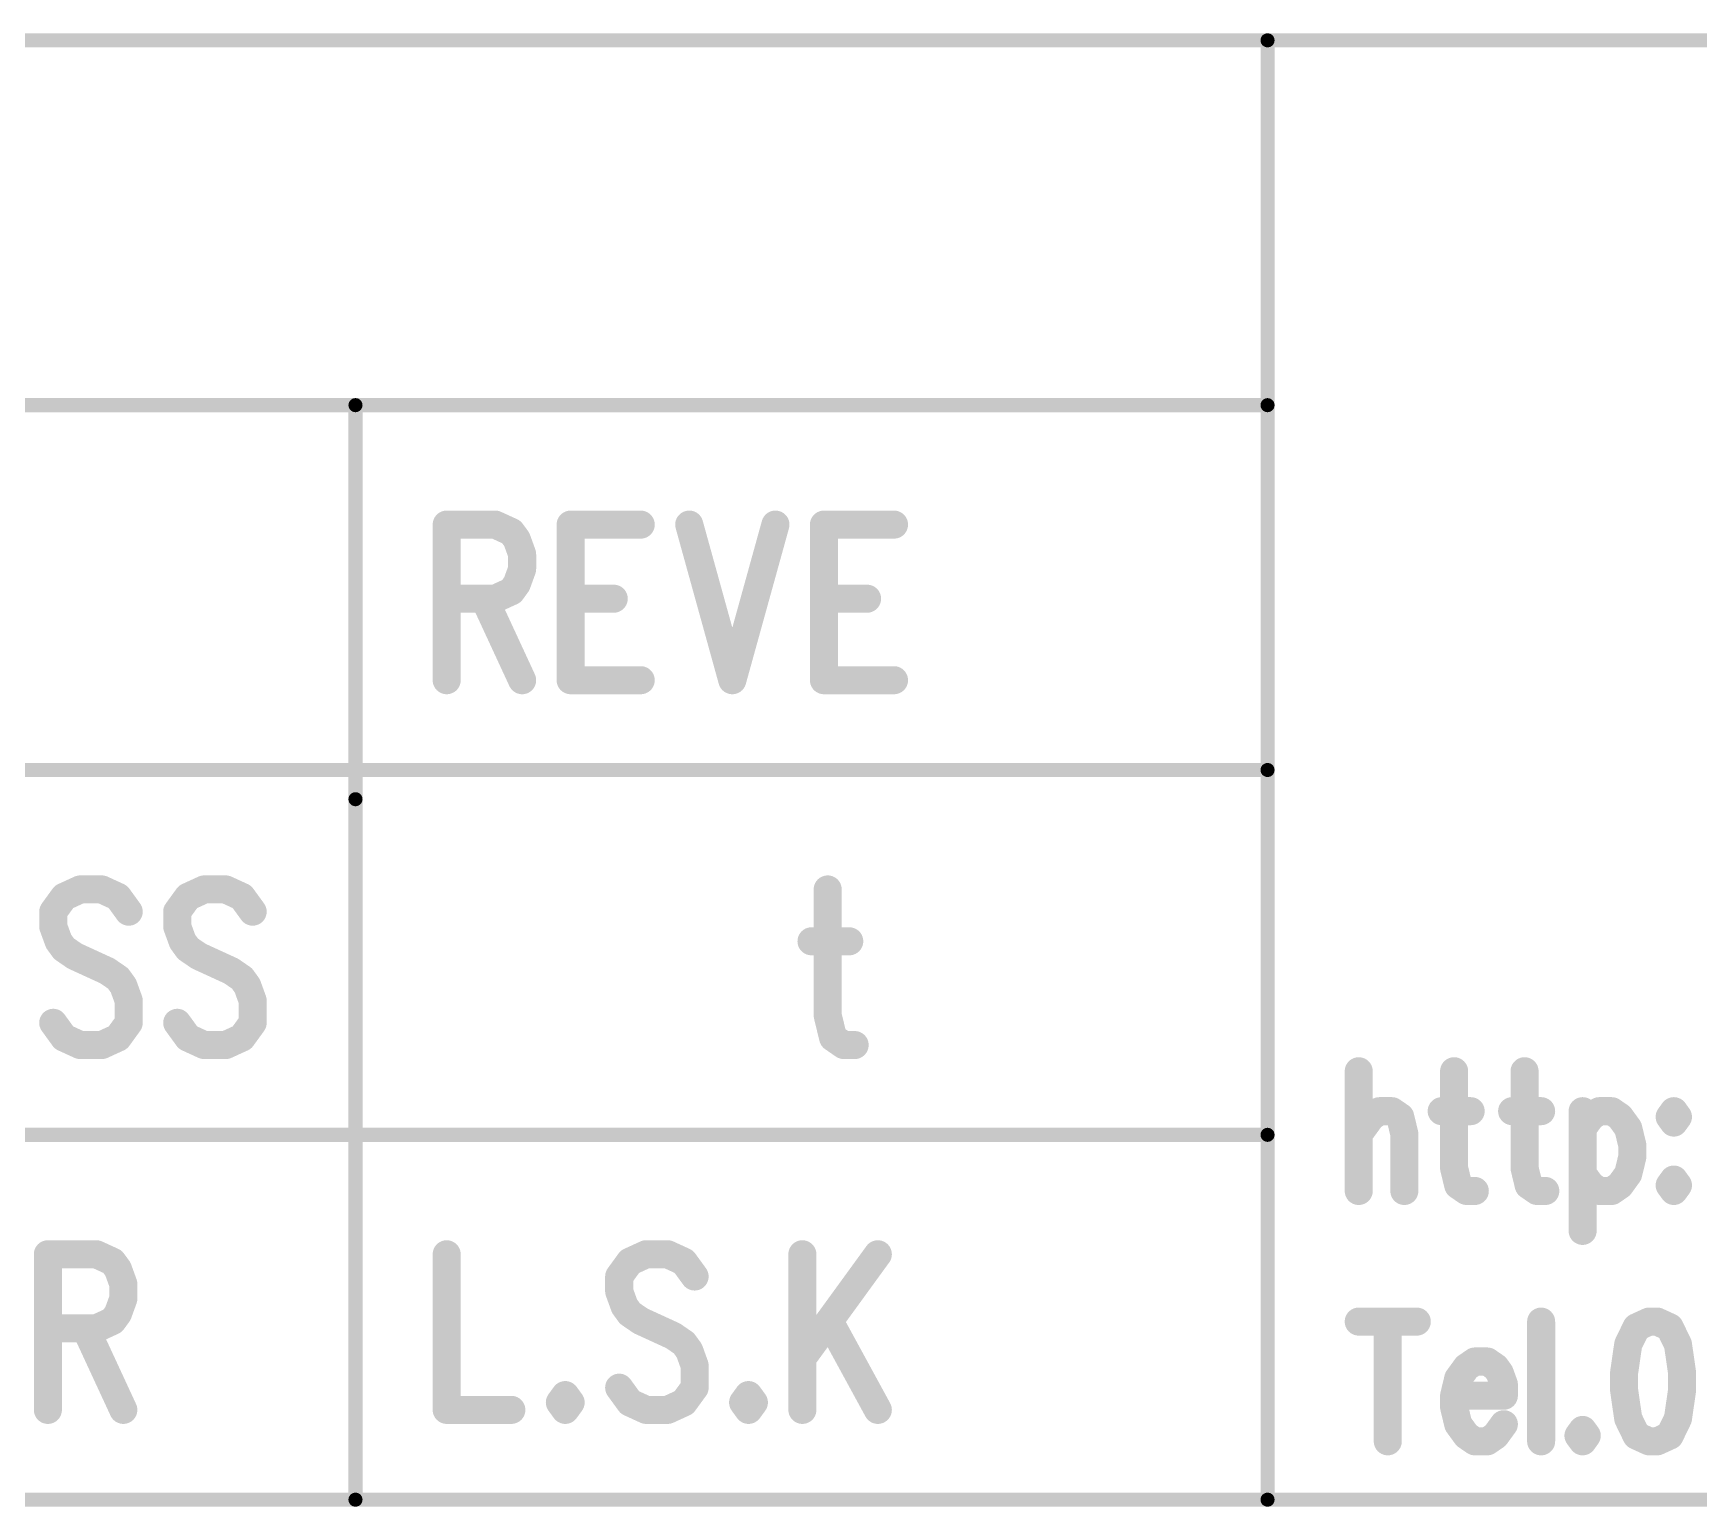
# Model space of a CAD drawing. Extents: x 100 to 156, y 84.7 to 174.
# Drawn here: x 132.15 to 144.02, y 84.65 to 95.15 of the extents above; entities that cross this region are included whole.
import ezdxf

# ---------------------------------------------------------------- set-up
doc = ezdxf.new("R2010")
doc.units = 0
doc.layers.get('0').update_dxf_attribs({"linetype": 'CONTINUOUS'})
doc.layers.add('MASK-BOTTOM_PHO', color=4, linetype='CONTINUOUS')
doc.layers.add('SILK-BOTTOM_PHO', color=5, linetype='CONTINUOUS')

# ---------------------------------------------------------------- blocks, each defined once
blk = doc.blocks.new('ROUND_1')
at = {"const_width": 0.050038}
blk.add_lwpolyline([(-0.025018, 0, 1), (0.025018, 0, 1)], format="xyb", close=True, dxfattribs=at)
blk = doc.blocks.new('ROUND_6')
at = {"const_width": 0.099948}
blk.add_lwpolyline([(-0.049974, 0, 1), (0.049974, 0, 1)], format="xyb", close=True, dxfattribs=at)

msp = doc.modelspace()

# ---------------------------------------------------------------- linework, layer by layer
at = {"layer": 'MASK-BOTTOM_PHO'}
for points, const_width in [([(155.24988, 95.099886), (100.65004, 95.099886)], 0.100076), ([(140.949934, 95.099886), (140.949934, 84.70011)], 0.100076), ([(140.949934, 92.499942), (100.000054, 92.499942)], 0.100076), ([(134.450074, 92.499942), (134.450074, 89.691972)], 0.100076), ([(135.10006, 91.648788), (135.10006, 90.539824)], 0.199898), ([(135.10006, 91.648788), (135.445754, 91.648788)], 0.199898), ([(135.445754, 91.648788), (135.560816, 91.59621)], 0.199898), ([(135.983472, 91.648788), (135.983472, 90.539824)], 0.199898), ([(135.983472, 91.648788), (136.482836, 91.648788)], 0.199898), ([(136.82853, 91.648788), (137.135616, 90.539824)], 0.199898), ([(137.442956, 91.648788), (137.135616, 90.539824)], 0.199898), ([(137.78865, 91.648788), (137.78865, 90.539824)], 0.199898), ([(137.78865, 91.648788), (138.288014, 91.648788)], 0.199898), ([(135.560816, 91.59621), (135.599424, 91.543378)], 0.199898), ([(135.599424, 91.543378), (135.637778, 91.437714)], 0.199898), ([(135.637778, 91.437714), (135.637778, 91.33205)], 0.199898), ([(135.637778, 91.33205), (135.599424, 91.226386)], 0.199898), ([(135.560816, 91.173554), (135.445754, 91.120722)], 0.199898), ([(135.599424, 91.226386), (135.560816, 91.173554)], 0.199898), ([(135.445754, 91.120722), (135.10006, 91.120722)], 0.199898), ([(135.368792, 91.120722), (135.637778, 90.539824)], 0.199898), ([(135.983472, 91.120722), (136.290558, 91.120722)], 0.199898), ([(137.78865, 91.120722), (138.09599, 91.120722)], 0.199898), ([(135.983472, 90.539824), (136.482836, 90.539824)], 0.199898), ([(137.78865, 90.539824), (138.288014, 90.539824)], 0.199898), ([(140.949934, 89.899998), (100.000054, 89.899998)], 0.100076), ([(134.450074, 89.691972), (134.450074, 84.70011)], 0.100076), ([(132.488178, 89.048844), (132.372862, 88.996012)], 0.199898), ([(132.641848, 89.048844), (132.488178, 89.048844)], 0.199898), ([(132.757164, 88.996012), (132.641848, 89.048844)], 0.199898), ([(133.37159, 89.048844), (133.256274, 88.996012)], 0.199898), ([(133.52526, 89.048844), (133.37159, 89.048844)], 0.199898), ([(133.640576, 88.996012), (133.52526, 89.048844)], 0.199898), ([(137.81532, 89.048844), (137.81532, 88.151208)], 0.199898), ([(132.372862, 88.996012), (132.296154, 88.890348)], 0.199898), ([(132.833872, 88.890348), (132.757164, 88.996012)], 0.199898), ([(133.256274, 88.996012), (133.179566, 88.890348)], 0.199898), ([(133.717284, 88.890348), (133.640576, 88.996012)], 0.199898), ([(132.296154, 88.890348), (132.296154, 88.784938)], 0.199898), ([(133.179566, 88.890348), (133.179566, 88.784938)], 0.199898), ([(132.296154, 88.784938), (132.334508, 88.679274)], 0.199898), ([(132.334508, 88.679274), (132.372862, 88.626442)], 0.199898), ([(133.179566, 88.784938), (133.21792, 88.679274)], 0.199898), ([(133.21792, 88.679274), (133.256274, 88.626442)], 0.199898), ([(137.700004, 88.679274), (137.96899, 88.679274)], 0.199898), ([(132.372862, 88.626442), (132.449824, 88.57361)], 0.199898), ([(132.449824, 88.57361), (132.680202, 88.467946)], 0.199898), ([(133.256274, 88.626442), (133.333236, 88.57361)], 0.199898), ([(133.333236, 88.57361), (133.563614, 88.467946)], 0.199898), ([(132.680202, 88.467946), (132.757164, 88.415114)], 0.199898), ([(133.563614, 88.467946), (133.640576, 88.415114)], 0.199898), ([(132.757164, 88.415114), (132.795518, 88.362282)], 0.199898), ([(132.795518, 88.362282), (132.833872, 88.256618)], 0.199898), ([(133.640576, 88.415114), (133.67893, 88.362282)], 0.199898), ([(133.67893, 88.362282), (133.717284, 88.256618)], 0.199898), ([(132.833872, 88.256618), (132.833872, 88.098376)], 0.199898), ([(133.717284, 88.256618), (133.717284, 88.098376)], 0.199898), ([(132.372862, 87.992712), (132.296154, 88.098376)], 0.199898), ([(132.833872, 88.098376), (132.757164, 87.992712)], 0.199898), ([(133.256274, 87.992712), (133.179566, 88.098376)], 0.199898), ([(133.717284, 88.098376), (133.640576, 87.992712)], 0.199898), ([(137.81532, 88.151208), (137.853674, 87.992712)], 0.199898), ([(132.488178, 87.93988), (132.372862, 87.992712)], 0.199898), ([(132.757164, 87.992712), (132.641848, 87.93988)], 0.199898), ([(133.37159, 87.93988), (133.256274, 87.992712)], 0.199898), ([(133.640576, 87.992712), (133.52526, 87.93988)], 0.199898), ([(137.853674, 87.992712), (137.930382, 87.93988)], 0.199898), ([(132.641848, 87.93988), (132.488178, 87.93988)], 0.199898), ([(133.52526, 87.93988), (133.37159, 87.93988)], 0.199898), ([(137.930382, 87.93988), (138.007344, 87.93988)], 0.199898), ([(141.59992, 87.75319), (141.59992, 86.900004)], 0.199898), ([(142.279624, 87.75319), (142.279624, 87.062564)], 0.199898), ([(142.781782, 87.75319), (142.781782, 87.062564)], 0.199898), ([(141.59992, 87.30615), (141.688566, 87.42807)], 0.199898), ([(141.688566, 87.42807), (141.747748, 87.46871)], 0.199898), ([(141.747748, 87.46871), (141.836394, 87.46871)], 0.199898), ([(141.836394, 87.46871), (141.895576, 87.42807)], 0.199898), ([(141.895576, 87.42807), (141.92504, 87.30615)], 0.199898), ([(142.190978, 87.46871), (142.397734, 87.46871)], 0.199898), ([(142.693136, 87.46871), (142.899892, 87.46871)], 0.199898), ([(143.195548, 87.46871), (143.195548, 86.615524)], 0.199898), ([(143.195548, 87.34679), (143.254476, 87.42807)], 0.199898), ([(143.254476, 87.42807), (143.313658, 87.46871)], 0.199898), ([(143.313658, 87.46871), (143.402304, 87.46871)], 0.199898), ([(143.402304, 87.46871), (143.461486, 87.42807)], 0.199898), ([(143.461486, 87.42807), (143.520414, 87.34679)], 0.199898), ([(143.845534, 87.46871), (143.815816, 87.42807)], 0.199898), ([(143.815816, 87.42807), (143.845534, 87.38743)], 0.199898), ([(143.874998, 87.42807), (143.845534, 87.46871)], 0.199898), ([(143.845534, 87.38743), (143.874998, 87.42807)], 0.199898), ([(141.92504, 87.30615), (141.92504, 86.900004)], 0.199898), ([(143.520414, 87.34679), (143.549878, 87.225124)], 0.199898), ([(140.949934, 87.300054), (100.000054, 87.300054)], 0.100076), ([(143.549878, 87.143844), (143.520414, 87.021924)], 0.199898), ([(143.549878, 87.225124), (143.549878, 87.143844)], 0.199898), ([(142.279624, 87.062564), (142.309088, 86.940644)], 0.199898), ([(142.781782, 87.062564), (142.811246, 86.940644)], 0.199898), ([(143.254476, 86.940644), (143.195548, 87.021924)], 0.199898), ([(143.520414, 87.021924), (143.461486, 86.940644)], 0.199898), ([(142.309088, 86.940644), (142.36827, 86.900004)], 0.199898), ([(142.36827, 86.900004), (142.427198, 86.900004)], 0.199898), ([(142.811246, 86.940644), (142.870428, 86.900004)], 0.199898), ([(142.870428, 86.900004), (142.92961, 86.900004)], 0.199898), ([(143.313658, 86.900004), (143.254476, 86.940644)], 0.199898), ([(143.402304, 86.900004), (143.313658, 86.900004)], 0.199898), ([(143.461486, 86.940644), (143.402304, 86.900004)], 0.199898), ([(143.845534, 86.981284), (143.815816, 86.940644)], 0.199898), ([(143.815816, 86.940644), (143.845534, 86.900004)], 0.199898), ([(143.874998, 86.940644), (143.845534, 86.981284)], 0.199898), ([(143.845534, 86.900004), (143.874998, 86.940644)], 0.199898), ([(132.2578, 86.4489), (132.2578, 85.339936)], 0.199898), ([(132.2578, 86.4489), (132.603494, 86.4489)], 0.199898), ([(132.603494, 86.4489), (132.718556, 86.396068)], 0.199898), ([(135.10006, 86.4489), (135.10006, 85.339936)], 0.199898), ([(136.52119, 86.4489), (136.405874, 86.396068)], 0.199898), ([(136.67486, 86.4489), (136.52119, 86.4489)], 0.199898), ([(136.789922, 86.396068), (136.67486, 86.4489)], 0.199898), ([(137.63498, 86.4489), (137.63498, 85.339936)], 0.199898), ([(138.172698, 86.4489), (137.63498, 85.709506)], 0.199898), ([(132.718556, 86.396068), (132.757164, 86.343236)], 0.199898), ([(132.757164, 86.343236), (132.795518, 86.237572)], 0.199898), ([(136.405874, 86.396068), (136.329166, 86.290404)], 0.199898), ([(136.866884, 86.290404), (136.789922, 86.396068)], 0.199898), ([(132.795518, 86.237572), (132.795518, 86.131908)], 0.199898), ([(136.329166, 86.290404), (136.329166, 86.18474)], 0.199898), ([(132.795518, 86.131908), (132.757164, 86.026498)], 0.199898), ([(136.329166, 86.18474), (136.36752, 86.07933)], 0.199898), ([(136.36752, 86.07933), (136.405874, 86.026498)], 0.199898), ([(132.718556, 85.973666), (132.603494, 85.920834)], 0.199898), ([(132.757164, 86.026498), (132.718556, 85.973666)], 0.199898), ([(136.405874, 86.026498), (136.482836, 85.973666)], 0.199898), ([(136.482836, 85.973666), (136.713214, 85.868002)], 0.199898), ([(137.827004, 85.973666), (138.172698, 85.339936)], 0.199898), ([(141.59992, 85.969094), (142.013686, 85.969094)], 0.199898), ([(141.80693, 85.969094), (141.80693, 85.115908)], 0.199898), ([(142.899892, 85.969094), (142.899892, 85.115908)], 0.199898), ([(143.668242, 85.969094), (143.579596, 85.928454)], 0.199898), ([(143.72717, 85.969094), (143.668242, 85.969094)], 0.199898), ([(143.815816, 85.928454), (143.72717, 85.969094)], 0.199898), ([(132.603494, 85.920834), (132.2578, 85.920834)], 0.199898), ([(132.526532, 85.920834), (132.795518, 85.339936)], 0.199898), ([(136.713214, 85.868002), (136.789922, 85.81517)], 0.199898), ([(143.579596, 85.928454), (143.520414, 85.806534)], 0.199898), ([(143.874998, 85.806534), (143.815816, 85.928454)], 0.199898), ([(136.789922, 85.81517), (136.82853, 85.762338)], 0.199898), ([(136.82853, 85.762338), (136.866884, 85.656674)], 0.199898), ([(143.520414, 85.806534), (143.49095, 85.603588)], 0.199898), ([(143.904462, 85.603588), (143.874998, 85.806534)], 0.199898), ([(136.866884, 85.656674), (136.866884, 85.498178)], 0.199898), ([(142.36827, 85.644228), (142.309088, 85.562948)], 0.199898), ([(142.427198, 85.684868), (142.36827, 85.644228)], 0.199898), ([(142.515844, 85.684868), (142.427198, 85.684868)], 0.199898), ([(142.575026, 85.644228), (142.515844, 85.684868)], 0.199898), ([(142.60449, 85.603588), (142.575026, 85.644228)], 0.199898), ([(142.634208, 85.522308), (142.60449, 85.603588)], 0.199898), ([(143.49095, 85.603588), (143.49095, 85.481668)], 0.199898), ([(143.904462, 85.481668), (143.904462, 85.603588)], 0.199898), ([(136.405874, 85.392768), (136.329166, 85.498178)], 0.199898), ([(136.866884, 85.498178), (136.789922, 85.392768)], 0.199898), ([(142.309088, 85.562948), (142.279624, 85.441028)], 0.199898), ([(142.634208, 85.441028), (142.634208, 85.522308)], 0.199898), ([(143.49095, 85.481668), (143.520414, 85.278468)], 0.199898), ([(143.874998, 85.278468), (143.904462, 85.481668)], 0.199898), ([(135.945118, 85.445346), (135.90651, 85.392768)], 0.199898), ([(135.90651, 85.392768), (135.945118, 85.339936)], 0.199898), ([(135.983472, 85.392768), (135.945118, 85.445346)], 0.199898), ([(135.945118, 85.339936), (135.983472, 85.392768)], 0.199898), ([(136.52119, 85.339936), (136.405874, 85.392768)], 0.199898), ([(136.789922, 85.392768), (136.67486, 85.339936)], 0.199898), ([(137.250932, 85.445346), (137.212578, 85.392768)], 0.199898), ([(137.212578, 85.392768), (137.250932, 85.339936)], 0.199898), ([(137.289286, 85.392768), (137.250932, 85.445346)], 0.199898), ([(137.250932, 85.339936), (137.289286, 85.392768)], 0.199898), ([(142.279624, 85.441028), (142.634208, 85.441028)], 0.199898), ([(142.279624, 85.441028), (142.279624, 85.359748)], 0.199898), ([(142.279624, 85.359748), (142.309088, 85.237828)], 0.199898), ([(135.10006, 85.339936), (135.560816, 85.339936)], 0.199898), ([(136.67486, 85.339936), (136.52119, 85.339936)], 0.199898), ([(142.309088, 85.237828), (142.36827, 85.156548)], 0.199898), ([(142.575026, 85.156548), (142.634208, 85.237828)], 0.199898), ([(143.520414, 85.278468), (143.579596, 85.156548)], 0.199898), ([(143.815816, 85.156548), (143.874998, 85.278468)], 0.199898), ([(142.36827, 85.156548), (142.427198, 85.115908)], 0.199898), ([(142.515844, 85.115908), (142.575026, 85.156548)], 0.199898), ([(143.195548, 85.197188), (143.16583, 85.156548)], 0.199898), ([(143.16583, 85.156548), (143.195548, 85.115908)], 0.199898), ([(143.225012, 85.156548), (143.195548, 85.197188)], 0.199898), ([(143.195548, 85.115908), (143.225012, 85.156548)], 0.199898), ([(143.579596, 85.156548), (143.668242, 85.115908)], 0.199898), ([(143.72717, 85.115908), (143.815816, 85.156548)], 0.199898), ([(142.427198, 85.115908), (142.515844, 85.115908)], 0.199898), ([(143.668242, 85.115908), (143.72717, 85.115908)], 0.199898), ([(100.65004, 84.70011), (155.24988, 84.70011)], 0.100076)]:
    msp.add_lwpolyline(points, dxfattribs=dict(at, const_width=const_width))
at = {"layer": 'SILK-BOTTOM_PHO'}
for points, const_width in [([(155.24988, 95.099886), (100.65004, 95.099886)], 0.100076), ([(140.949934, 95.099886), (140.949934, 84.70011)], 0.100076), ([(140.949934, 92.499942), (100.000054, 92.499942)], 0.100076), ([(134.450074, 92.499942), (134.450074, 89.691972)], 0.100076), ([(135.10006, 91.648788), (135.10006, 90.539824)], 0.199898), ([(135.10006, 91.648788), (135.445754, 91.648788)], 0.199898), ([(135.445754, 91.648788), (135.560816, 91.59621)], 0.199898), ([(135.983472, 91.648788), (135.983472, 90.539824)], 0.199898), ([(135.983472, 91.648788), (136.482836, 91.648788)], 0.199898), ([(136.82853, 91.648788), (137.135616, 90.539824)], 0.199898), ([(137.442956, 91.648788), (137.135616, 90.539824)], 0.199898), ([(137.78865, 91.648788), (137.78865, 90.539824)], 0.199898), ([(137.78865, 91.648788), (138.288014, 91.648788)], 0.199898), ([(135.560816, 91.59621), (135.599424, 91.543378)], 0.199898), ([(135.599424, 91.543378), (135.637778, 91.437714)], 0.199898), ([(135.637778, 91.437714), (135.637778, 91.33205)], 0.199898), ([(135.637778, 91.33205), (135.599424, 91.226386)], 0.199898), ([(135.560816, 91.173554), (135.445754, 91.120722)], 0.199898), ([(135.599424, 91.226386), (135.560816, 91.173554)], 0.199898), ([(135.445754, 91.120722), (135.10006, 91.120722)], 0.199898), ([(135.368792, 91.120722), (135.637778, 90.539824)], 0.199898), ([(135.983472, 91.120722), (136.290558, 91.120722)], 0.199898), ([(137.78865, 91.120722), (138.09599, 91.120722)], 0.199898), ([(135.983472, 90.539824), (136.482836, 90.539824)], 0.199898), ([(137.78865, 90.539824), (138.288014, 90.539824)], 0.199898), ([(140.949934, 89.899998), (100.000054, 89.899998)], 0.100076), ([(134.450074, 89.691972), (134.450074, 84.70011)], 0.100076), ([(132.488178, 89.048844), (132.372862, 88.996012)], 0.199898), ([(132.641848, 89.048844), (132.488178, 89.048844)], 0.199898), ([(132.757164, 88.996012), (132.641848, 89.048844)], 0.199898), ([(133.37159, 89.048844), (133.256274, 88.996012)], 0.199898), ([(133.52526, 89.048844), (133.37159, 89.048844)], 0.199898), ([(133.640576, 88.996012), (133.52526, 89.048844)], 0.199898), ([(137.81532, 89.048844), (137.81532, 88.151208)], 0.199898), ([(132.372862, 88.996012), (132.296154, 88.890348)], 0.199898), ([(132.833872, 88.890348), (132.757164, 88.996012)], 0.199898), ([(133.256274, 88.996012), (133.179566, 88.890348)], 0.199898), ([(133.717284, 88.890348), (133.640576, 88.996012)], 0.199898), ([(132.296154, 88.890348), (132.296154, 88.784938)], 0.199898), ([(133.179566, 88.890348), (133.179566, 88.784938)], 0.199898), ([(132.296154, 88.784938), (132.334508, 88.679274)], 0.199898), ([(132.334508, 88.679274), (132.372862, 88.626442)], 0.199898), ([(133.179566, 88.784938), (133.21792, 88.679274)], 0.199898), ([(133.21792, 88.679274), (133.256274, 88.626442)], 0.199898), ([(137.700004, 88.679274), (137.96899, 88.679274)], 0.199898), ([(132.372862, 88.626442), (132.449824, 88.57361)], 0.199898), ([(132.449824, 88.57361), (132.680202, 88.467946)], 0.199898), ([(133.256274, 88.626442), (133.333236, 88.57361)], 0.199898), ([(133.333236, 88.57361), (133.563614, 88.467946)], 0.199898), ([(132.680202, 88.467946), (132.757164, 88.415114)], 0.199898), ([(133.563614, 88.467946), (133.640576, 88.415114)], 0.199898), ([(132.757164, 88.415114), (132.795518, 88.362282)], 0.199898), ([(132.795518, 88.362282), (132.833872, 88.256618)], 0.199898), ([(133.640576, 88.415114), (133.67893, 88.362282)], 0.199898), ([(133.67893, 88.362282), (133.717284, 88.256618)], 0.199898), ([(132.833872, 88.256618), (132.833872, 88.098376)], 0.199898), ([(133.717284, 88.256618), (133.717284, 88.098376)], 0.199898), ([(132.372862, 87.992712), (132.296154, 88.098376)], 0.199898), ([(132.833872, 88.098376), (132.757164, 87.992712)], 0.199898), ([(133.256274, 87.992712), (133.179566, 88.098376)], 0.199898), ([(133.717284, 88.098376), (133.640576, 87.992712)], 0.199898), ([(137.81532, 88.151208), (137.853674, 87.992712)], 0.199898), ([(132.488178, 87.93988), (132.372862, 87.992712)], 0.199898), ([(132.757164, 87.992712), (132.641848, 87.93988)], 0.199898), ([(133.37159, 87.93988), (133.256274, 87.992712)], 0.199898), ([(133.640576, 87.992712), (133.52526, 87.93988)], 0.199898), ([(137.853674, 87.992712), (137.930382, 87.93988)], 0.199898), ([(132.641848, 87.93988), (132.488178, 87.93988)], 0.199898), ([(133.52526, 87.93988), (133.37159, 87.93988)], 0.199898), ([(137.930382, 87.93988), (138.007344, 87.93988)], 0.199898), ([(141.59992, 87.75319), (141.59992, 86.900004)], 0.199898), ([(142.279624, 87.75319), (142.279624, 87.062564)], 0.199898), ([(142.781782, 87.75319), (142.781782, 87.062564)], 0.199898), ([(141.59992, 87.30615), (141.688566, 87.42807)], 0.199898), ([(141.688566, 87.42807), (141.747748, 87.46871)], 0.199898), ([(141.747748, 87.46871), (141.836394, 87.46871)], 0.199898), ([(141.836394, 87.46871), (141.895576, 87.42807)], 0.199898), ([(141.895576, 87.42807), (141.92504, 87.30615)], 0.199898), ([(142.190978, 87.46871), (142.397734, 87.46871)], 0.199898), ([(142.693136, 87.46871), (142.899892, 87.46871)], 0.199898), ([(143.195548, 87.46871), (143.195548, 86.615524)], 0.199898), ([(143.195548, 87.34679), (143.254476, 87.42807)], 0.199898), ([(143.254476, 87.42807), (143.313658, 87.46871)], 0.199898), ([(143.313658, 87.46871), (143.402304, 87.46871)], 0.199898), ([(143.402304, 87.46871), (143.461486, 87.42807)], 0.199898), ([(143.461486, 87.42807), (143.520414, 87.34679)], 0.199898), ([(143.845534, 87.46871), (143.815816, 87.42807)], 0.199898), ([(143.815816, 87.42807), (143.845534, 87.38743)], 0.199898), ([(143.874998, 87.42807), (143.845534, 87.46871)], 0.199898), ([(143.845534, 87.38743), (143.874998, 87.42807)], 0.199898), ([(141.92504, 87.30615), (141.92504, 86.900004)], 0.199898), ([(143.520414, 87.34679), (143.549878, 87.225124)], 0.199898), ([(140.949934, 87.300054), (100.000054, 87.300054)], 0.100076), ([(143.549878, 87.143844), (143.520414, 87.021924)], 0.199898), ([(143.549878, 87.225124), (143.549878, 87.143844)], 0.199898), ([(142.279624, 87.062564), (142.309088, 86.940644)], 0.199898), ([(142.781782, 87.062564), (142.811246, 86.940644)], 0.199898), ([(143.254476, 86.940644), (143.195548, 87.021924)], 0.199898), ([(143.520414, 87.021924), (143.461486, 86.940644)], 0.199898), ([(142.309088, 86.940644), (142.36827, 86.900004)], 0.199898), ([(142.36827, 86.900004), (142.427198, 86.900004)], 0.199898), ([(142.811246, 86.940644), (142.870428, 86.900004)], 0.199898), ([(142.870428, 86.900004), (142.92961, 86.900004)], 0.199898), ([(143.313658, 86.900004), (143.254476, 86.940644)], 0.199898), ([(143.402304, 86.900004), (143.313658, 86.900004)], 0.199898), ([(143.461486, 86.940644), (143.402304, 86.900004)], 0.199898), ([(143.845534, 86.981284), (143.815816, 86.940644)], 0.199898), ([(143.815816, 86.940644), (143.845534, 86.900004)], 0.199898), ([(143.874998, 86.940644), (143.845534, 86.981284)], 0.199898), ([(143.845534, 86.900004), (143.874998, 86.940644)], 0.199898), ([(132.2578, 86.4489), (132.2578, 85.339936)], 0.199898), ([(132.2578, 86.4489), (132.603494, 86.4489)], 0.199898), ([(132.603494, 86.4489), (132.718556, 86.396068)], 0.199898), ([(135.10006, 86.4489), (135.10006, 85.339936)], 0.199898), ([(136.52119, 86.4489), (136.405874, 86.396068)], 0.199898), ([(136.67486, 86.4489), (136.52119, 86.4489)], 0.199898), ([(136.789922, 86.396068), (136.67486, 86.4489)], 0.199898), ([(137.63498, 86.4489), (137.63498, 85.339936)], 0.199898), ([(138.172698, 86.4489), (137.63498, 85.709506)], 0.199898), ([(132.718556, 86.396068), (132.757164, 86.343236)], 0.199898), ([(132.757164, 86.343236), (132.795518, 86.237572)], 0.199898), ([(136.405874, 86.396068), (136.329166, 86.290404)], 0.199898), ([(136.866884, 86.290404), (136.789922, 86.396068)], 0.199898), ([(132.795518, 86.237572), (132.795518, 86.131908)], 0.199898), ([(136.329166, 86.290404), (136.329166, 86.18474)], 0.199898), ([(132.795518, 86.131908), (132.757164, 86.026498)], 0.199898), ([(136.329166, 86.18474), (136.36752, 86.07933)], 0.199898), ([(136.36752, 86.07933), (136.405874, 86.026498)], 0.199898), ([(132.718556, 85.973666), (132.603494, 85.920834)], 0.199898), ([(132.757164, 86.026498), (132.718556, 85.973666)], 0.199898), ([(136.405874, 86.026498), (136.482836, 85.973666)], 0.199898), ([(136.482836, 85.973666), (136.713214, 85.868002)], 0.199898), ([(137.827004, 85.973666), (138.172698, 85.339936)], 0.199898), ([(141.59992, 85.969094), (142.013686, 85.969094)], 0.199898), ([(141.80693, 85.969094), (141.80693, 85.115908)], 0.199898), ([(142.899892, 85.969094), (142.899892, 85.115908)], 0.199898), ([(143.668242, 85.969094), (143.579596, 85.928454)], 0.199898), ([(143.72717, 85.969094), (143.668242, 85.969094)], 0.199898), ([(143.815816, 85.928454), (143.72717, 85.969094)], 0.199898), ([(132.603494, 85.920834), (132.2578, 85.920834)], 0.199898), ([(132.526532, 85.920834), (132.795518, 85.339936)], 0.199898), ([(136.713214, 85.868002), (136.789922, 85.81517)], 0.199898), ([(143.579596, 85.928454), (143.520414, 85.806534)], 0.199898), ([(143.874998, 85.806534), (143.815816, 85.928454)], 0.199898), ([(136.789922, 85.81517), (136.82853, 85.762338)], 0.199898), ([(136.82853, 85.762338), (136.866884, 85.656674)], 0.199898), ([(143.520414, 85.806534), (143.49095, 85.603588)], 0.199898), ([(143.904462, 85.603588), (143.874998, 85.806534)], 0.199898), ([(136.866884, 85.656674), (136.866884, 85.498178)], 0.199898), ([(142.36827, 85.644228), (142.309088, 85.562948)], 0.199898), ([(142.427198, 85.684868), (142.36827, 85.644228)], 0.199898), ([(142.515844, 85.684868), (142.427198, 85.684868)], 0.199898), ([(142.575026, 85.644228), (142.515844, 85.684868)], 0.199898), ([(142.60449, 85.603588), (142.575026, 85.644228)], 0.199898), ([(142.634208, 85.522308), (142.60449, 85.603588)], 0.199898), ([(143.49095, 85.603588), (143.49095, 85.481668)], 0.199898), ([(143.904462, 85.481668), (143.904462, 85.603588)], 0.199898), ([(136.405874, 85.392768), (136.329166, 85.498178)], 0.199898), ([(136.866884, 85.498178), (136.789922, 85.392768)], 0.199898), ([(142.309088, 85.562948), (142.279624, 85.441028)], 0.199898), ([(142.634208, 85.441028), (142.634208, 85.522308)], 0.199898), ([(143.49095, 85.481668), (143.520414, 85.278468)], 0.199898), ([(143.874998, 85.278468), (143.904462, 85.481668)], 0.199898), ([(135.945118, 85.445346), (135.90651, 85.392768)], 0.199898), ([(135.90651, 85.392768), (135.945118, 85.339936)], 0.199898), ([(135.983472, 85.392768), (135.945118, 85.445346)], 0.199898), ([(135.945118, 85.339936), (135.983472, 85.392768)], 0.199898), ([(136.52119, 85.339936), (136.405874, 85.392768)], 0.199898), ([(136.789922, 85.392768), (136.67486, 85.339936)], 0.199898), ([(137.250932, 85.445346), (137.212578, 85.392768)], 0.199898), ([(137.212578, 85.392768), (137.250932, 85.339936)], 0.199898), ([(137.289286, 85.392768), (137.250932, 85.445346)], 0.199898), ([(137.250932, 85.339936), (137.289286, 85.392768)], 0.199898), ([(142.279624, 85.441028), (142.634208, 85.441028)], 0.199898), ([(142.279624, 85.441028), (142.279624, 85.359748)], 0.199898), ([(142.279624, 85.359748), (142.309088, 85.237828)], 0.199898), ([(135.10006, 85.339936), (135.560816, 85.339936)], 0.199898), ([(136.67486, 85.339936), (136.52119, 85.339936)], 0.199898), ([(142.309088, 85.237828), (142.36827, 85.156548)], 0.199898), ([(142.575026, 85.156548), (142.634208, 85.237828)], 0.199898), ([(143.520414, 85.278468), (143.579596, 85.156548)], 0.199898), ([(143.815816, 85.156548), (143.874998, 85.278468)], 0.199898), ([(142.36827, 85.156548), (142.427198, 85.115908)], 0.199898), ([(142.515844, 85.115908), (142.575026, 85.156548)], 0.199898), ([(143.195548, 85.197188), (143.16583, 85.156548)], 0.199898), ([(143.16583, 85.156548), (143.195548, 85.115908)], 0.199898), ([(143.225012, 85.156548), (143.195548, 85.197188)], 0.199898), ([(143.195548, 85.115908), (143.225012, 85.156548)], 0.199898), ([(143.579596, 85.156548), (143.668242, 85.115908)], 0.199898), ([(143.72717, 85.115908), (143.815816, 85.156548)], 0.199898), ([(142.427198, 85.115908), (142.515844, 85.115908)], 0.199898), ([(143.668242, 85.115908), (143.72717, 85.115908)], 0.199898), ([(100.65004, 84.70011), (155.24988, 84.70011)], 0.100076)]:
    msp.add_lwpolyline(points, dxfattribs=dict(at, const_width=const_width))

# ---------------------------------------------------------------- block references
at = {"layer": 'MASK-BOTTOM_PHO'}
for name, p in [('ROUND_1', (140.949934, 95.099886)), ('ROUND_1', (134.450074, 92.499942)), ('ROUND_1', (140.949934, 92.499942)), ('ROUND_6', (135.10006, 91.648788)), ('ROUND_6', (135.10006, 91.648788)), ('ROUND_6', (135.445754, 91.648788)), ('ROUND_6', (135.983472, 91.648788)), ('ROUND_6', (135.983472, 91.648788)), ('ROUND_6', (136.482836, 91.648788)), ('ROUND_6', (136.82853, 91.648788)), ('ROUND_6', (137.442956, 91.648788)), ('ROUND_6', (137.78865, 91.648788)), ('ROUND_6', (137.78865, 91.648788)), ('ROUND_6', (138.288014, 91.648788)), ('ROUND_6', (135.560816, 91.59621)), ('ROUND_6', (135.599424, 91.543378)), ('ROUND_6', (135.637778, 91.437714)), ('ROUND_6', (135.637778, 91.33205)), ('ROUND_6', (135.560816, 91.173554)), ('ROUND_6', (135.599424, 91.226386)), ('ROUND_6', (135.10006, 91.120722)), ('ROUND_6', (135.368792, 91.120722)), ('ROUND_6', (135.445754, 91.120722)), ('ROUND_6', (135.983472, 91.120722)), ('ROUND_6', (136.290558, 91.120722)), ('ROUND_6', (137.78865, 91.120722)), ('ROUND_6', (138.09599, 91.120722)), ('ROUND_6', (135.10006, 90.539824)), ('ROUND_6', (135.637778, 90.539824)), ('ROUND_6', (135.983472, 90.539824)), ('ROUND_6', (135.983472, 90.539824)), ('ROUND_6', (136.482836, 90.539824)), ('ROUND_6', (137.135616, 90.539824)), ('ROUND_6', (137.135616, 90.539824)), ('ROUND_6', (137.78865, 90.539824)), ('ROUND_6', (137.78865, 90.539824)), ('ROUND_6', (138.288014, 90.539824)), ('ROUND_1', (140.949934, 89.899998)), ('ROUND_1', (134.450074, 89.691972)), ('ROUND_1', (134.450074, 89.691972)), ('ROUND_6', (132.488178, 89.048844)), ('ROUND_6', (132.641848, 89.048844)), ('ROUND_6', (133.37159, 89.048844)), ('ROUND_6', (133.52526, 89.048844)), ('ROUND_6', (137.81532, 89.048844)), ('ROUND_6', (132.372862, 88.996012)), ('ROUND_6', (132.757164, 88.996012)), ('ROUND_6', (133.256274, 88.996012)), ('ROUND_6', (133.640576, 88.996012)), ('ROUND_6', (132.296154, 88.890348)), ('ROUND_6', (132.833872, 88.890348)), ('ROUND_6', (133.179566, 88.890348)), ('ROUND_6', (133.717284, 88.890348)), ('ROUND_6', (132.296154, 88.784938)), ('ROUND_6', (132.334508, 88.679274)), ('ROUND_6', (133.179566, 88.784938)), ('ROUND_6', (133.21792, 88.679274)), ('ROUND_6', (137.700004, 88.679274)), ('ROUND_6', (137.96899, 88.679274)), ('ROUND_6', (132.372862, 88.626442)), ('ROUND_6', (132.449824, 88.57361)), ('ROUND_6', (133.256274, 88.626442)), ('ROUND_6', (133.333236, 88.57361)), ('ROUND_6', (132.680202, 88.467946)), ('ROUND_6', (133.563614, 88.467946)), ('ROUND_6', (132.757164, 88.415114)), ('ROUND_6', (132.795518, 88.362282)), ('ROUND_6', (133.640576, 88.415114)), ('ROUND_6', (133.67893, 88.362282)), ('ROUND_6', (132.833872, 88.256618)), ('ROUND_6', (133.717284, 88.256618)), ('ROUND_6', (132.296154, 88.098376)), ('ROUND_6', (132.833872, 88.098376)), ('ROUND_6', (133.179566, 88.098376)), ('ROUND_6', (133.717284, 88.098376)), ('ROUND_6', (137.81532, 88.151208)), ('ROUND_6', (132.372862, 87.992712)), ('ROUND_6', (132.757164, 87.992712)), ('ROUND_6', (133.256274, 87.992712)), ('ROUND_6', (133.640576, 87.992712)), ('ROUND_6', (137.853674, 87.992712)), ('ROUND_6', (132.488178, 87.93988)), ('ROUND_6', (132.641848, 87.93988)), ('ROUND_6', (133.37159, 87.93988)), ('ROUND_6', (133.52526, 87.93988)), ('ROUND_6', (137.930382, 87.93988)), ('ROUND_6', (138.007344, 87.93988)), ('ROUND_6', (141.59992, 87.75319)), ('ROUND_6', (142.279624, 87.75319)), ('ROUND_6', (142.781782, 87.75319)), ('ROUND_6', (141.688566, 87.42807)), ('ROUND_6', (141.747748, 87.46871)), ('ROUND_6', (141.836394, 87.46871)), ('ROUND_6', (141.895576, 87.42807)), ('ROUND_6', (142.190978, 87.46871)), ('ROUND_6', (142.397734, 87.46871)), ('ROUND_6', (142.693136, 87.46871)), ('ROUND_6', (142.899892, 87.46871)), ('ROUND_6', (143.195548, 87.46871)), ('ROUND_6', (143.254476, 87.42807)), ('ROUND_6', (143.313658, 87.46871)), ('ROUND_6', (143.402304, 87.46871)), ('ROUND_6', (143.461486, 87.42807)), ('ROUND_6', (143.815816, 87.42807)), ('ROUND_6', (143.845534, 87.46871)), ('ROUND_6', (143.845534, 87.46871)), ('ROUND_6', (143.845534, 87.38743)), ('ROUND_6', (143.874998, 87.42807)), ('ROUND_6', (141.59992, 87.30615)), ('ROUND_6', (141.92504, 87.30615)), ('ROUND_6', (143.195548, 87.34679)), ('ROUND_6', (143.520414, 87.34679)), ('ROUND_1', (140.949934, 87.300054)), ('ROUND_6', (143.549878, 87.225124)), ('ROUND_6', (143.549878, 87.143844)), ('ROUND_6', (142.279624, 87.062564)), ('ROUND_6', (142.781782, 87.062564)), ('ROUND_6', (143.195548, 87.021924)), ('ROUND_6', (143.520414, 87.021924)), ('ROUND_6', (141.59992, 86.900004)), ('ROUND_6', (141.92504, 86.900004)), ('ROUND_6', (142.309088, 86.940644)), ('ROUND_6', (142.36827, 86.900004)), ('ROUND_6', (142.427198, 86.900004)), ('ROUND_6', (142.811246, 86.940644)), ('ROUND_6', (142.870428, 86.900004)), ('ROUND_6', (142.92961, 86.900004)), ('ROUND_6', (143.254476, 86.940644)), ('ROUND_6', (143.313658, 86.900004)), ('ROUND_6', (143.402304, 86.900004)), ('ROUND_6', (143.461486, 86.940644)), ('ROUND_6', (143.815816, 86.940644)), ('ROUND_6', (143.845534, 86.981284)), ('ROUND_6', (143.845534, 86.981284)), ('ROUND_6', (143.845534, 86.900004)), ('ROUND_6', (143.874998, 86.940644)), ('ROUND_6', (143.195548, 86.615524)), ('ROUND_6', (132.2578, 86.4489)), ('ROUND_6', (132.2578, 86.4489)), ('ROUND_6', (132.603494, 86.4489)), ('ROUND_6', (135.10006, 86.4489)), ('ROUND_6', (136.52119, 86.4489)), ('ROUND_6', (136.67486, 86.4489)), ('ROUND_6', (137.63498, 86.4489)), ('ROUND_6', (138.172698, 86.4489)), ('ROUND_6', (132.718556, 86.396068)), ('ROUND_6', (132.757164, 86.343236)), ('ROUND_6', (136.405874, 86.396068)), ('ROUND_6', (136.789922, 86.396068)), ('ROUND_6', (132.795518, 86.237572)), ('ROUND_6', (136.329166, 86.290404)), ('ROUND_6', (136.866884, 86.290404)), ('ROUND_6', (132.795518, 86.131908)), ('ROUND_6', (136.329166, 86.18474)), ('ROUND_6', (136.36752, 86.07933)), ('ROUND_6', (132.718556, 85.973666)), ('ROUND_6', (132.757164, 86.026498)), ('ROUND_6', (136.405874, 86.026498)), ('ROUND_6', (136.482836, 85.973666)), ('ROUND_6', (137.827004, 85.973666)), ('ROUND_6', (141.59992, 85.969094)), ('ROUND_6', (141.80693, 85.969094)), ('ROUND_6', (142.013686, 85.969094)), ('ROUND_6', (142.899892, 85.969094)), ('ROUND_6', (143.668242, 85.969094)), ('ROUND_6', (143.668242, 85.969094)), ('ROUND_6', (143.72717, 85.969094)), ('ROUND_6', (132.2578, 85.920834)), ('ROUND_6', (132.526532, 85.920834)), ('ROUND_6', (132.603494, 85.920834)), ('ROUND_6', (136.713214, 85.868002)), ('ROUND_6', (143.579596, 85.928454)), ('ROUND_6', (143.815816, 85.928454)), ('ROUND_6', (136.789922, 85.81517)), ('ROUND_6', (136.82853, 85.762338)), ('ROUND_6', (143.520414, 85.806534)), ('ROUND_6', (143.874998, 85.806534)), ('ROUND_6', (136.866884, 85.656674)), ('ROUND_6', (137.63498, 85.709506)), ('ROUND_6', (142.36827, 85.644228)), ('ROUND_6', (142.427198, 85.684868)), ('ROUND_6', (142.515844, 85.684868)), ('ROUND_6', (142.575026, 85.644228)), ('ROUND_6', (142.60449, 85.603588)), ('ROUND_6', (143.49095, 85.603588)), ('ROUND_6', (143.904462, 85.603588)), ('ROUND_6', (136.329166, 85.498178)), ('ROUND_6', (136.866884, 85.498178)), ('ROUND_6', (142.309088, 85.562948)), ('ROUND_6', (142.634208, 85.522308)), ('ROUND_6', (143.49095, 85.481668)), ('ROUND_6', (143.904462, 85.481668)), ('ROUND_6', (135.90651, 85.392768)), ('ROUND_6', (135.945118, 85.445346)), ('ROUND_6', (135.945118, 85.445346)), ('ROUND_6', (135.983472, 85.392768)), ('ROUND_6', (136.405874, 85.392768)), ('ROUND_6', (136.789922, 85.392768)), ('ROUND_6', (137.212578, 85.392768)), ('ROUND_6', (137.250932, 85.445346)), ('ROUND_6', (137.250932, 85.445346)), ('ROUND_6', (137.289286, 85.392768)), ('ROUND_6', (142.279624, 85.441028)), ('ROUND_6', (142.279624, 85.441028)), ('ROUND_6', (142.279624, 85.359748)), ('ROUND_6', (142.634208, 85.441028)), ('ROUND_6', (132.2578, 85.339936)), ('ROUND_6', (132.795518, 85.339936)), ('ROUND_6', (135.10006, 85.339936)), ('ROUND_6', (135.560816, 85.339936)), ('ROUND_6', (135.945118, 85.339936)), ('ROUND_6', (136.52119, 85.339936)), ('ROUND_6', (136.67486, 85.339936)), ('ROUND_6', (137.250932, 85.339936)), ('ROUND_6', (137.63498, 85.339936)), ('ROUND_6', (138.172698, 85.339936)), ('ROUND_6', (142.309088, 85.237828)), ('ROUND_6', (142.634208, 85.237828)), ('ROUND_6', (143.520414, 85.278468)), ('ROUND_6', (143.874998, 85.278468)), ('ROUND_6', (142.36827, 85.156548)), ('ROUND_6', (142.575026, 85.156548)), ('ROUND_6', (143.16583, 85.156548)), ('ROUND_6', (143.195548, 85.197188)), ('ROUND_6', (143.195548, 85.197188)), ('ROUND_6', (143.225012, 85.156548)), ('ROUND_6', (143.579596, 85.156548)), ('ROUND_6', (143.815816, 85.156548)), ('ROUND_6', (141.80693, 85.115908)), ('ROUND_6', (142.427198, 85.115908)), ('ROUND_6', (142.515844, 85.115908)), ('ROUND_6', (142.899892, 85.115908)), ('ROUND_6', (143.195548, 85.115908)), ('ROUND_6', (143.668242, 85.115908)), ('ROUND_6', (143.72717, 85.115908)), ('ROUND_1', (134.450074, 84.70011)), ('ROUND_1', (140.949934, 84.70011))]:
    msp.add_blockref(name, p, dxfattribs=at)
at = {"layer": 'SILK-BOTTOM_PHO'}
for name, p in [('ROUND_1', (140.949934, 95.099886)), ('ROUND_1', (134.450074, 92.499942)), ('ROUND_1', (140.949934, 92.499942)), ('ROUND_6', (135.10006, 91.648788)), ('ROUND_6', (135.10006, 91.648788)), ('ROUND_6', (135.445754, 91.648788)), ('ROUND_6', (135.983472, 91.648788)), ('ROUND_6', (135.983472, 91.648788)), ('ROUND_6', (136.482836, 91.648788)), ('ROUND_6', (136.82853, 91.648788)), ('ROUND_6', (137.442956, 91.648788)), ('ROUND_6', (137.78865, 91.648788)), ('ROUND_6', (137.78865, 91.648788)), ('ROUND_6', (138.288014, 91.648788)), ('ROUND_6', (135.560816, 91.59621)), ('ROUND_6', (135.599424, 91.543378)), ('ROUND_6', (135.637778, 91.437714)), ('ROUND_6', (135.637778, 91.33205)), ('ROUND_6', (135.560816, 91.173554)), ('ROUND_6', (135.599424, 91.226386)), ('ROUND_6', (135.10006, 91.120722)), ('ROUND_6', (135.368792, 91.120722)), ('ROUND_6', (135.445754, 91.120722)), ('ROUND_6', (135.983472, 91.120722)), ('ROUND_6', (136.290558, 91.120722)), ('ROUND_6', (137.78865, 91.120722)), ('ROUND_6', (138.09599, 91.120722)), ('ROUND_6', (135.10006, 90.539824)), ('ROUND_6', (135.637778, 90.539824)), ('ROUND_6', (135.983472, 90.539824)), ('ROUND_6', (135.983472, 90.539824)), ('ROUND_6', (136.482836, 90.539824)), ('ROUND_6', (137.135616, 90.539824)), ('ROUND_6', (137.135616, 90.539824)), ('ROUND_6', (137.78865, 90.539824)), ('ROUND_6', (137.78865, 90.539824)), ('ROUND_6', (138.288014, 90.539824)), ('ROUND_1', (140.949934, 89.899998)), ('ROUND_1', (134.450074, 89.691972)), ('ROUND_1', (134.450074, 89.691972)), ('ROUND_6', (132.488178, 89.048844)), ('ROUND_6', (132.641848, 89.048844)), ('ROUND_6', (133.37159, 89.048844)), ('ROUND_6', (133.52526, 89.048844)), ('ROUND_6', (137.81532, 89.048844)), ('ROUND_6', (132.372862, 88.996012)), ('ROUND_6', (132.757164, 88.996012)), ('ROUND_6', (133.256274, 88.996012)), ('ROUND_6', (133.640576, 88.996012)), ('ROUND_6', (132.296154, 88.890348)), ('ROUND_6', (132.833872, 88.890348)), ('ROUND_6', (133.179566, 88.890348)), ('ROUND_6', (133.717284, 88.890348)), ('ROUND_6', (132.296154, 88.784938)), ('ROUND_6', (132.334508, 88.679274)), ('ROUND_6', (133.179566, 88.784938)), ('ROUND_6', (133.21792, 88.679274)), ('ROUND_6', (137.700004, 88.679274)), ('ROUND_6', (137.96899, 88.679274)), ('ROUND_6', (132.372862, 88.626442)), ('ROUND_6', (132.449824, 88.57361)), ('ROUND_6', (133.256274, 88.626442)), ('ROUND_6', (133.333236, 88.57361)), ('ROUND_6', (132.680202, 88.467946)), ('ROUND_6', (133.563614, 88.467946)), ('ROUND_6', (132.757164, 88.415114)), ('ROUND_6', (132.795518, 88.362282)), ('ROUND_6', (133.640576, 88.415114)), ('ROUND_6', (133.67893, 88.362282)), ('ROUND_6', (132.833872, 88.256618)), ('ROUND_6', (133.717284, 88.256618)), ('ROUND_6', (132.296154, 88.098376)), ('ROUND_6', (132.833872, 88.098376)), ('ROUND_6', (133.179566, 88.098376)), ('ROUND_6', (133.717284, 88.098376)), ('ROUND_6', (137.81532, 88.151208)), ('ROUND_6', (132.372862, 87.992712)), ('ROUND_6', (132.757164, 87.992712)), ('ROUND_6', (133.256274, 87.992712)), ('ROUND_6', (133.640576, 87.992712)), ('ROUND_6', (137.853674, 87.992712)), ('ROUND_6', (132.488178, 87.93988)), ('ROUND_6', (132.641848, 87.93988)), ('ROUND_6', (133.37159, 87.93988)), ('ROUND_6', (133.52526, 87.93988)), ('ROUND_6', (137.930382, 87.93988)), ('ROUND_6', (138.007344, 87.93988)), ('ROUND_6', (141.59992, 87.75319)), ('ROUND_6', (142.279624, 87.75319)), ('ROUND_6', (142.781782, 87.75319)), ('ROUND_6', (141.688566, 87.42807)), ('ROUND_6', (141.747748, 87.46871)), ('ROUND_6', (141.836394, 87.46871)), ('ROUND_6', (141.895576, 87.42807)), ('ROUND_6', (142.190978, 87.46871)), ('ROUND_6', (142.397734, 87.46871)), ('ROUND_6', (142.693136, 87.46871)), ('ROUND_6', (142.899892, 87.46871)), ('ROUND_6', (143.195548, 87.46871)), ('ROUND_6', (143.254476, 87.42807)), ('ROUND_6', (143.313658, 87.46871)), ('ROUND_6', (143.402304, 87.46871)), ('ROUND_6', (143.461486, 87.42807)), ('ROUND_6', (143.815816, 87.42807)), ('ROUND_6', (143.845534, 87.46871)), ('ROUND_6', (143.845534, 87.46871)), ('ROUND_6', (143.845534, 87.38743)), ('ROUND_6', (143.874998, 87.42807)), ('ROUND_6', (141.59992, 87.30615)), ('ROUND_6', (141.92504, 87.30615)), ('ROUND_6', (143.195548, 87.34679)), ('ROUND_6', (143.520414, 87.34679)), ('ROUND_1', (140.949934, 87.300054)), ('ROUND_6', (143.549878, 87.225124)), ('ROUND_6', (143.549878, 87.143844)), ('ROUND_6', (142.279624, 87.062564)), ('ROUND_6', (142.781782, 87.062564)), ('ROUND_6', (143.195548, 87.021924)), ('ROUND_6', (143.520414, 87.021924)), ('ROUND_6', (141.59992, 86.900004)), ('ROUND_6', (141.92504, 86.900004)), ('ROUND_6', (142.309088, 86.940644)), ('ROUND_6', (142.36827, 86.900004)), ('ROUND_6', (142.427198, 86.900004)), ('ROUND_6', (142.811246, 86.940644)), ('ROUND_6', (142.870428, 86.900004)), ('ROUND_6', (142.92961, 86.900004)), ('ROUND_6', (143.254476, 86.940644)), ('ROUND_6', (143.313658, 86.900004)), ('ROUND_6', (143.402304, 86.900004)), ('ROUND_6', (143.461486, 86.940644)), ('ROUND_6', (143.815816, 86.940644)), ('ROUND_6', (143.845534, 86.981284)), ('ROUND_6', (143.845534, 86.981284)), ('ROUND_6', (143.845534, 86.900004)), ('ROUND_6', (143.874998, 86.940644)), ('ROUND_6', (143.195548, 86.615524)), ('ROUND_6', (132.2578, 86.4489)), ('ROUND_6', (132.2578, 86.4489)), ('ROUND_6', (132.603494, 86.4489)), ('ROUND_6', (135.10006, 86.4489)), ('ROUND_6', (136.52119, 86.4489)), ('ROUND_6', (136.67486, 86.4489)), ('ROUND_6', (137.63498, 86.4489)), ('ROUND_6', (138.172698, 86.4489)), ('ROUND_6', (132.718556, 86.396068)), ('ROUND_6', (132.757164, 86.343236)), ('ROUND_6', (136.405874, 86.396068)), ('ROUND_6', (136.789922, 86.396068)), ('ROUND_6', (132.795518, 86.237572)), ('ROUND_6', (136.329166, 86.290404)), ('ROUND_6', (136.866884, 86.290404)), ('ROUND_6', (132.795518, 86.131908)), ('ROUND_6', (136.329166, 86.18474)), ('ROUND_6', (136.36752, 86.07933)), ('ROUND_6', (132.718556, 85.973666)), ('ROUND_6', (132.757164, 86.026498)), ('ROUND_6', (136.405874, 86.026498)), ('ROUND_6', (136.482836, 85.973666)), ('ROUND_6', (137.827004, 85.973666)), ('ROUND_6', (141.59992, 85.969094)), ('ROUND_6', (141.80693, 85.969094)), ('ROUND_6', (142.013686, 85.969094)), ('ROUND_6', (142.899892, 85.969094)), ('ROUND_6', (143.668242, 85.969094)), ('ROUND_6', (143.668242, 85.969094)), ('ROUND_6', (143.72717, 85.969094)), ('ROUND_6', (132.2578, 85.920834)), ('ROUND_6', (132.526532, 85.920834)), ('ROUND_6', (132.603494, 85.920834)), ('ROUND_6', (136.713214, 85.868002)), ('ROUND_6', (143.579596, 85.928454)), ('ROUND_6', (143.815816, 85.928454)), ('ROUND_6', (136.789922, 85.81517)), ('ROUND_6', (136.82853, 85.762338)), ('ROUND_6', (143.520414, 85.806534)), ('ROUND_6', (143.874998, 85.806534)), ('ROUND_6', (136.866884, 85.656674)), ('ROUND_6', (137.63498, 85.709506)), ('ROUND_6', (142.36827, 85.644228)), ('ROUND_6', (142.427198, 85.684868)), ('ROUND_6', (142.515844, 85.684868)), ('ROUND_6', (142.575026, 85.644228)), ('ROUND_6', (142.60449, 85.603588)), ('ROUND_6', (143.49095, 85.603588)), ('ROUND_6', (143.904462, 85.603588)), ('ROUND_6', (136.329166, 85.498178)), ('ROUND_6', (136.866884, 85.498178)), ('ROUND_6', (142.309088, 85.562948)), ('ROUND_6', (142.634208, 85.522308)), ('ROUND_6', (143.49095, 85.481668)), ('ROUND_6', (143.904462, 85.481668)), ('ROUND_6', (135.90651, 85.392768)), ('ROUND_6', (135.945118, 85.445346)), ('ROUND_6', (135.945118, 85.445346)), ('ROUND_6', (135.983472, 85.392768)), ('ROUND_6', (136.405874, 85.392768)), ('ROUND_6', (136.789922, 85.392768)), ('ROUND_6', (137.212578, 85.392768)), ('ROUND_6', (137.250932, 85.445346)), ('ROUND_6', (137.250932, 85.445346)), ('ROUND_6', (137.289286, 85.392768)), ('ROUND_6', (142.279624, 85.441028)), ('ROUND_6', (142.279624, 85.441028)), ('ROUND_6', (142.279624, 85.359748)), ('ROUND_6', (142.634208, 85.441028)), ('ROUND_6', (132.2578, 85.339936)), ('ROUND_6', (132.795518, 85.339936)), ('ROUND_6', (135.10006, 85.339936)), ('ROUND_6', (135.560816, 85.339936)), ('ROUND_6', (135.945118, 85.339936)), ('ROUND_6', (136.52119, 85.339936)), ('ROUND_6', (136.67486, 85.339936)), ('ROUND_6', (137.250932, 85.339936)), ('ROUND_6', (137.63498, 85.339936)), ('ROUND_6', (138.172698, 85.339936)), ('ROUND_6', (142.309088, 85.237828)), ('ROUND_6', (142.634208, 85.237828)), ('ROUND_6', (143.520414, 85.278468)), ('ROUND_6', (143.874998, 85.278468)), ('ROUND_6', (142.36827, 85.156548)), ('ROUND_6', (142.575026, 85.156548)), ('ROUND_6', (143.16583, 85.156548)), ('ROUND_6', (143.195548, 85.197188)), ('ROUND_6', (143.195548, 85.197188)), ('ROUND_6', (143.225012, 85.156548)), ('ROUND_6', (143.579596, 85.156548)), ('ROUND_6', (143.815816, 85.156548)), ('ROUND_6', (141.80693, 85.115908)), ('ROUND_6', (142.427198, 85.115908)), ('ROUND_6', (142.515844, 85.115908)), ('ROUND_6', (142.899892, 85.115908)), ('ROUND_6', (143.195548, 85.115908)), ('ROUND_6', (143.668242, 85.115908)), ('ROUND_6', (143.72717, 85.115908)), ('ROUND_1', (134.450074, 84.70011)), ('ROUND_1', (140.949934, 84.70011))]:
    msp.add_blockref(name, p, dxfattribs=at)

doc.saveas('drawing.dxf')
